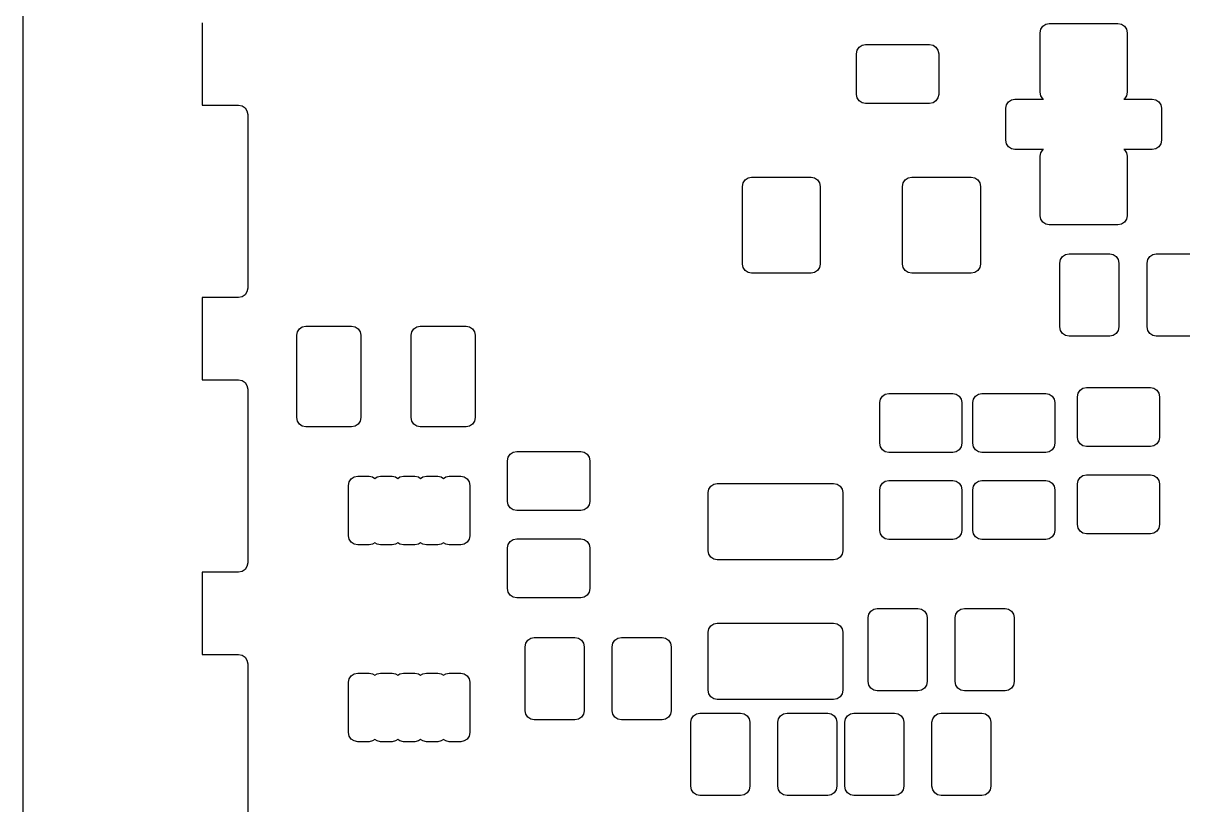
# Model space of a CAD drawing. Extents: x 0 to 2.92, y -0.01 to 4.33.
# Drawn here: x -0.002 to 0.995, y 2.782 to 3.455 of the extents above; entities that cross this region are included whole.
import ezdxf

# ---------------------------------------------------------------- set-up
doc = ezdxf.new("R2010")
doc.units = 0
doc.header["$MEASUREMENT"] = 0
doc.layers.add('BLACK', color=7, linetype='CONTINUOUS')

msp = doc.modelspace()

# ---------------------------------------------------------------- linework, layer by layer
at = {"layer": 'BLACK', "linetype": 'CONTINUOUS'}
for p, q in [((-0.001969, -0.009094), (-0.001969, 4.33091)), ((0.151969, 3.455), (0.151969, 3.38413)), ((0.873198, 3.44951), (0.874905, 3.45206)), ((0.874905, 3.45206), (0.877459, 3.45377)), ((0.877459, 3.45377), (0.880472, 3.45437)), ((0.880472, 3.45437), (0.939528, 3.45437)), ((0.939528, 3.45437), (0.942541, 3.45377)), ((0.942541, 3.45377), (0.945095, 3.45206)), ((0.945095, 3.45206), (0.946802, 3.44951)), ((0.872598, 3.4465), (0.873198, 3.44951)), ((0.872598, 3.39531), (0.872598, 3.4465)), ((0.946802, 3.44951), (0.947402, 3.4465)), ((0.947402, 3.4465), (0.947402, 3.39531)), ((0.714626, 3.42841), (0.715225, 3.43142)), ((0.715225, 3.43142), (0.716932, 3.43397)), ((0.716932, 3.43397), (0.719487, 3.43568)), ((0.719487, 3.43568), (0.7225, 3.43628)), ((0.7225, 3.43628), (0.7775, 3.43628)), ((0.7775, 3.43628), (0.780513, 3.43568)), ((0.780513, 3.43568), (0.783068, 3.43397)), ((0.783068, 3.43397), (0.784775, 3.43142)), ((0.784775, 3.43142), (0.785374, 3.42841)), ((0.714626, 3.39341), (0.714626, 3.42841)), ((0.785374, 3.42841), (0.785374, 3.39341)), ((0.715225, 3.39039), (0.714626, 3.39341)), ((0.785374, 3.39341), (0.784775, 3.39039)), ((0.873198, 3.3923), (0.872598, 3.39531)), ((0.874905, 3.38975), (0.873198, 3.3923)), ((0.946802, 3.3923), (0.945095, 3.38975)), ((0.947402, 3.39531), (0.946802, 3.3923)), ((0.151969, 3.38413), (0.183228, 3.38413)), ((0.183228, 3.38413), (0.186242, 3.38353)), ((0.186242, 3.38353), (0.188796, 3.38183)), ((0.188796, 3.38183), (0.190503, 3.37927)), ((0.716932, 3.38784), (0.715225, 3.39039)), ((0.719487, 3.38613), (0.716932, 3.38784)), ((0.7225, 3.38553), (0.719487, 3.38613)), ((0.7775, 3.38553), (0.7225, 3.38553)), ((0.780513, 3.38613), (0.7775, 3.38553)), ((0.783068, 3.38784), (0.780513, 3.38613)), ((0.784775, 3.39039), (0.783068, 3.38784)), ((0.843071, 3.38154), (0.84367, 3.38455)), ((0.843071, 3.35398), (0.843071, 3.38154)), ((0.84367, 3.38455), (0.845377, 3.3871)), ((0.845377, 3.3871), (0.847932, 3.38881)), ((0.847932, 3.38881), (0.850945, 3.38941)), ((0.850945, 3.38941), (0.87541, 3.38941)), ((0.87541, 3.38941), (0.874905, 3.38975)), ((0.945095, 3.38975), (0.94459, 3.38941)), ((0.94459, 3.38941), (0.969055, 3.38941)), ((0.969055, 3.38941), (0.972068, 3.38881)), ((0.972068, 3.38881), (0.974623, 3.3871)), ((0.974623, 3.3871), (0.97633, 3.38455)), ((0.97633, 3.38455), (0.976929, 3.38154)), ((0.976929, 3.38154), (0.976929, 3.35398)), ((0.190503, 3.37927), (0.191102, 3.37626)), ((0.191102, 3.37626), (0.191102, 3.22665)), ((0.84367, 3.35096), (0.843071, 3.35398)), ((0.845377, 3.34841), (0.84367, 3.35096)), ((0.97633, 3.35096), (0.974623, 3.34841)), ((0.976929, 3.35398), (0.97633, 3.35096)), ((0.847932, 3.3467), (0.845377, 3.34841)), ((0.850945, 3.3461), (0.847932, 3.3467)), ((0.87541, 3.3461), (0.850945, 3.3461)), ((0.872598, 3.3402), (0.873198, 3.34321)), ((0.873198, 3.34321), (0.874905, 3.34576)), ((0.874905, 3.34576), (0.87541, 3.3461)), ((0.969055, 3.3461), (0.94459, 3.3461)), ((0.94459, 3.3461), (0.945095, 3.34576)), ((0.945095, 3.34576), (0.946802, 3.34321)), ((0.946802, 3.34321), (0.947402, 3.3402)), ((0.972068, 3.3467), (0.969055, 3.3461)), ((0.974623, 3.34841), (0.972068, 3.3467)), ((0.872598, 3.28902), (0.872598, 3.3402)), ((0.947402, 3.3402), (0.947402, 3.28902)), ((0.618842, 3.31994), (0.621396, 3.32164)), ((0.621396, 3.32164), (0.624409, 3.32224)), ((0.624409, 3.32224), (0.675591, 3.32224)), ((0.675591, 3.32224), (0.678604, 3.32164)), ((0.678604, 3.32164), (0.681158, 3.31994)), ((0.756637, 3.31994), (0.759191, 3.32164)), ((0.759191, 3.32164), (0.762205, 3.32224)), ((0.762205, 3.32224), (0.813386, 3.32224)), ((0.813386, 3.32224), (0.816399, 3.32164)), ((0.816399, 3.32164), (0.818954, 3.31994)), ((0.616535, 3.31437), (0.617135, 3.31738)), ((0.616535, 3.24744), (0.616535, 3.31437)), ((0.617135, 3.31738), (0.618842, 3.31994)), ((0.681158, 3.31994), (0.682865, 3.31738)), ((0.682865, 3.31738), (0.683465, 3.31437)), ((0.683465, 3.31437), (0.683465, 3.24744)), ((0.754331, 3.31437), (0.75493, 3.31738)), ((0.754331, 3.24744), (0.754331, 3.31437)), ((0.75493, 3.31738), (0.756637, 3.31994)), ((0.818954, 3.31994), (0.82066, 3.31738)), ((0.82066, 3.31738), (0.82126, 3.31437)), ((0.82126, 3.31437), (0.82126, 3.24744)), ((0.873198, 3.286), (0.872598, 3.28902)), ((0.874905, 3.28345), (0.873198, 3.286)), ((0.877459, 3.28174), (0.874905, 3.28345)), ((0.880472, 3.28114), (0.877459, 3.28174)), ((0.939528, 3.28114), (0.880472, 3.28114)), ((0.942541, 3.28174), (0.939528, 3.28114)), ((0.945095, 3.28345), (0.942541, 3.28174)), ((0.946802, 3.286), (0.945095, 3.28345)), ((0.947402, 3.28902), (0.946802, 3.286)), ((0.889626, 3.24841), (0.890225, 3.25142)), ((0.890225, 3.25142), (0.891932, 3.25397)), ((0.891932, 3.25397), (0.894487, 3.25568)), ((0.894487, 3.25568), (0.8975, 3.25628)), ((0.8975, 3.25628), (0.9325, 3.25628)), ((0.9325, 3.25628), (0.935513, 3.25568)), ((0.935513, 3.25568), (0.938068, 3.25397)), ((0.938068, 3.25397), (0.939775, 3.25142)), ((0.939775, 3.25142), (0.940374, 3.24841)), ((0.964626, 3.24841), (0.965225, 3.25142)), ((0.965225, 3.25142), (0.966932, 3.25397)), ((0.966932, 3.25397), (0.969487, 3.25568)), ((0.969487, 3.25568), (0.9725, 3.25628)), ((0.9725, 3.25628), (1.0075, 3.25628)), ((0.617135, 3.24443), (0.616535, 3.24744)), ((0.618842, 3.24187), (0.617135, 3.24443)), ((0.621396, 3.24017), (0.618842, 3.24187)), ((0.681158, 3.24187), (0.678604, 3.24017)), ((0.682865, 3.24443), (0.681158, 3.24187)), ((0.683465, 3.24744), (0.682865, 3.24443)), ((0.75493, 3.24443), (0.754331, 3.24744)), ((0.756637, 3.24187), (0.75493, 3.24443)), ((0.759191, 3.24017), (0.756637, 3.24187)), ((0.818954, 3.24187), (0.816399, 3.24017)), ((0.82066, 3.24443), (0.818954, 3.24187)), ((0.82126, 3.24744), (0.82066, 3.24443)), ((0.889626, 3.19341), (0.889626, 3.24841)), ((0.940374, 3.24841), (0.940374, 3.19341)), ((0.964626, 3.19341), (0.964626, 3.24841)), ((0.624409, 3.23957), (0.621396, 3.24017)), ((0.675591, 3.23957), (0.624409, 3.23957)), ((0.678604, 3.24017), (0.675591, 3.23957)), ((0.762205, 3.23957), (0.759191, 3.24017)), ((0.813386, 3.23957), (0.762205, 3.23957)), ((0.816399, 3.24017), (0.813386, 3.23957)), ((0.190503, 3.22364), (0.188796, 3.22109)), ((0.191102, 3.22665), (0.190503, 3.22364)), ((0.183228, 3.21878), (0.151969, 3.21878)), ((0.151969, 3.21878), (0.151969, 3.14791)), ((0.186242, 3.21938), (0.183228, 3.21878)), ((0.188796, 3.22109), (0.186242, 3.21938)), ((0.233828, 3.18935), (0.235535, 3.19191)), ((0.235535, 3.19191), (0.238089, 3.19361)), ((0.238089, 3.19361), (0.241102, 3.19421)), ((0.241102, 3.19421), (0.280472, 3.19421)), ((0.280472, 3.19421), (0.283486, 3.19361)), ((0.283486, 3.19361), (0.28604, 3.19191)), ((0.28604, 3.19191), (0.287747, 3.18935)), ((0.332253, 3.18935), (0.33396, 3.19191)), ((0.33396, 3.19191), (0.336514, 3.19361)), ((0.336514, 3.19361), (0.339528, 3.19421)), ((0.339528, 3.19421), (0.378898, 3.19421)), ((0.378898, 3.19421), (0.381911, 3.19361)), ((0.381911, 3.19361), (0.384465, 3.19191)), ((0.384465, 3.19191), (0.386172, 3.18935)), ((0.890225, 3.19039), (0.889626, 3.19341)), ((0.940374, 3.19341), (0.939775, 3.19039)), ((0.965225, 3.19039), (0.964626, 3.19341)), ((0.233228, 3.18634), (0.233828, 3.18935)), ((0.233228, 3.11547), (0.233228, 3.18634)), ((0.287747, 3.18935), (0.288346, 3.18634)), ((0.288346, 3.18634), (0.288346, 3.11547)), ((0.331654, 3.18634), (0.332253, 3.18935)), ((0.331654, 3.11547), (0.331654, 3.18634)), ((0.386172, 3.18935), (0.386772, 3.18634)), ((0.386772, 3.18634), (0.386772, 3.11547)), ((0.891932, 3.18784), (0.890225, 3.19039)), ((0.894487, 3.18613), (0.891932, 3.18784)), ((0.8975, 3.18553), (0.894487, 3.18613)), ((0.9325, 3.18553), (0.8975, 3.18553)), ((0.935513, 3.18613), (0.9325, 3.18553)), ((0.938068, 3.18784), (0.935513, 3.18613)), ((0.939775, 3.19039), (0.938068, 3.18784)), ((0.966932, 3.18784), (0.965225, 3.19039)), ((0.969487, 3.18613), (0.966932, 3.18784)), ((0.9725, 3.18553), (0.969487, 3.18613)), ((1.0075, 3.18553), (0.9725, 3.18553)), ((0.151969, 3.14791), (0.183228, 3.14791)), ((0.183228, 3.14791), (0.186242, 3.14731)), ((0.186242, 3.14731), (0.188796, 3.14561)), ((0.188796, 3.14561), (0.190503, 3.14305)), ((0.190503, 3.14305), (0.191102, 3.14004)), ((0.191102, 3.14004), (0.191102, 2.99043)), ((0.735225, 3.13142), (0.736932, 3.13397)), ((0.736932, 3.13397), (0.739487, 3.13568)), ((0.739487, 3.13568), (0.7425, 3.13628)), ((0.7425, 3.13628), (0.7975, 3.13628)), ((0.7975, 3.13628), (0.800513, 3.13568)), ((0.800513, 3.13568), (0.803068, 3.13397)), ((0.803068, 3.13397), (0.804775, 3.13142)), ((0.815225, 3.13142), (0.816932, 3.13397)), ((0.816932, 3.13397), (0.819487, 3.13568)), ((0.819487, 3.13568), (0.8225, 3.13628)), ((0.8225, 3.13628), (0.8775, 3.13628)), ((0.8775, 3.13628), (0.880513, 3.13568)), ((0.880513, 3.13568), (0.883068, 3.13397)), ((0.883068, 3.13397), (0.884775, 3.13142)), ((0.904626, 3.13341), (0.905225, 3.13642)), ((0.904626, 3.09841), (0.904626, 3.13341)), ((0.905225, 3.13642), (0.906932, 3.13897)), ((0.906932, 3.13897), (0.909487, 3.14068)), ((0.909487, 3.14068), (0.9125, 3.14128)), ((0.9125, 3.14128), (0.9675, 3.14128)), ((0.9675, 3.14128), (0.970513, 3.14068)), ((0.970513, 3.14068), (0.973068, 3.13897)), ((0.973068, 3.13897), (0.974775, 3.13642)), ((0.974775, 3.13642), (0.975374, 3.13341)), ((0.975374, 3.13341), (0.975374, 3.09841)), ((0.734626, 3.12841), (0.735225, 3.13142)), ((0.734626, 3.09341), (0.734626, 3.12841)), ((0.804775, 3.13142), (0.805374, 3.12841)), ((0.805374, 3.12841), (0.805374, 3.09341)), ((0.814626, 3.12841), (0.815225, 3.13142)), ((0.814626, 3.09341), (0.814626, 3.12841)), ((0.884775, 3.13142), (0.885374, 3.12841)), ((0.885374, 3.12841), (0.885374, 3.09341)), ((0.233828, 3.11246), (0.233228, 3.11547)), ((0.235535, 3.1099), (0.233828, 3.11246)), ((0.287747, 3.11246), (0.28604, 3.1099)), ((0.288346, 3.11547), (0.287747, 3.11246)), ((0.332253, 3.11246), (0.331654, 3.11547)), ((0.33396, 3.1099), (0.332253, 3.11246)), ((0.386172, 3.11246), (0.384465, 3.1099)), ((0.386772, 3.11547), (0.386172, 3.11246)), ((0.238089, 3.1082), (0.235535, 3.1099)), ((0.241102, 3.1076), (0.238089, 3.1082)), ((0.280472, 3.1076), (0.241102, 3.1076)), ((0.283486, 3.1082), (0.280472, 3.1076)), ((0.28604, 3.1099), (0.283486, 3.1082)), ((0.336514, 3.1082), (0.33396, 3.1099)), ((0.339528, 3.1076), (0.336514, 3.1082)), ((0.378898, 3.1076), (0.339528, 3.1076)), ((0.381911, 3.1082), (0.378898, 3.1076)), ((0.384465, 3.1099), (0.381911, 3.1082)), ((0.735225, 3.09039), (0.734626, 3.09341)), ((0.805374, 3.09341), (0.804775, 3.09039)), ((0.815225, 3.09039), (0.814626, 3.09341)), ((0.885374, 3.09341), (0.884775, 3.09039)), ((0.905225, 3.09539), (0.904626, 3.09841)), ((0.906932, 3.09284), (0.905225, 3.09539)), ((0.909487, 3.09113), (0.906932, 3.09284)), ((0.973068, 3.09284), (0.970513, 3.09113)), ((0.974775, 3.09539), (0.973068, 3.09284)), ((0.975374, 3.09841), (0.974775, 3.09539)), ((0.415225, 3.08142), (0.416932, 3.08397)), ((0.416932, 3.08397), (0.419487, 3.08568)), ((0.419487, 3.08568), (0.4225, 3.08628)), ((0.4225, 3.08628), (0.4775, 3.08628)), ((0.4775, 3.08628), (0.480513, 3.08568)), ((0.480513, 3.08568), (0.483068, 3.08397)), ((0.483068, 3.08397), (0.484775, 3.08142)), ((0.736932, 3.08784), (0.735225, 3.09039)), ((0.739487, 3.08613), (0.736932, 3.08784)), ((0.7425, 3.08553), (0.739487, 3.08613)), ((0.7975, 3.08553), (0.7425, 3.08553)), ((0.800513, 3.08613), (0.7975, 3.08553)), ((0.803068, 3.08784), (0.800513, 3.08613)), ((0.804775, 3.09039), (0.803068, 3.08784)), ((0.816932, 3.08784), (0.815225, 3.09039)), ((0.819487, 3.08613), (0.816932, 3.08784)), ((0.8225, 3.08553), (0.819487, 3.08613)), ((0.8775, 3.08553), (0.8225, 3.08553)), ((0.880513, 3.08613), (0.8775, 3.08553)), ((0.883068, 3.08784), (0.880513, 3.08613)), ((0.884775, 3.09039), (0.883068, 3.08784)), ((0.9125, 3.09053), (0.909487, 3.09113)), ((0.9675, 3.09053), (0.9125, 3.09053)), ((0.970513, 3.09113), (0.9675, 3.09053)), ((0.414626, 3.07841), (0.415225, 3.08142)), ((0.414626, 3.04341), (0.414626, 3.07841)), ((0.484775, 3.08142), (0.485374, 3.07841)), ((0.485374, 3.07841), (0.485374, 3.04341)), ((0.278434, 3.06022), (0.280141, 3.06277)), ((0.280141, 3.06277), (0.282695, 3.06448)), ((0.282695, 3.06448), (0.285709, 3.06508)), ((0.285709, 3.06508), (0.295551, 3.06508)), ((0.295551, 3.06508), (0.298564, 3.06448)), ((0.298564, 3.06448), (0.300472, 3.0632)), ((0.300472, 3.0632), (0.30238, 3.06448)), ((0.30238, 3.06448), (0.305394, 3.06508)), ((0.305394, 3.06508), (0.315236, 3.06508)), ((0.315236, 3.06508), (0.318249, 3.06448)), ((0.318249, 3.06448), (0.320157, 3.0632)), ((0.320157, 3.0632), (0.322065, 3.06448)), ((0.322065, 3.06448), (0.325079, 3.06508)), ((0.325079, 3.06508), (0.334921, 3.06508)), ((0.334921, 3.06508), (0.337935, 3.06448)), ((0.337935, 3.06448), (0.339843, 3.0632)), ((0.339843, 3.0632), (0.341751, 3.06448)), ((0.341751, 3.06448), (0.344764, 3.06508)), ((0.344764, 3.06508), (0.354606, 3.06508)), ((0.354606, 3.06508), (0.35762, 3.06448)), ((0.35762, 3.06448), (0.359528, 3.0632)), ((0.359528, 3.0632), (0.361436, 3.06448)), ((0.361436, 3.06448), (0.364449, 3.06508)), ((0.364449, 3.06508), (0.374291, 3.06508)), ((0.374291, 3.06508), (0.377305, 3.06448)), ((0.377305, 3.06448), (0.379859, 3.06277)), ((0.379859, 3.06277), (0.381566, 3.06022)), ((0.905225, 3.06142), (0.906932, 3.06397)), ((0.906932, 3.06397), (0.909487, 3.06568)), ((0.909487, 3.06568), (0.9125, 3.06628)), ((0.9125, 3.06628), (0.9675, 3.06628)), ((0.9675, 3.06628), (0.970513, 3.06568)), ((0.970513, 3.06568), (0.973068, 3.06397)), ((0.973068, 3.06397), (0.974775, 3.06142)), ((0.277835, 3.0572), (0.278434, 3.06022)), ((0.277835, 3.0139), (0.277835, 3.0572)), ((0.381566, 3.06022), (0.382165, 3.0572)), ((0.382165, 3.0572), (0.382165, 3.0139)), ((0.587126, 3.05091), (0.587725, 3.05392)), ((0.587725, 3.05392), (0.589432, 3.05647)), ((0.589432, 3.05647), (0.591987, 3.05818)), ((0.591987, 3.05818), (0.595, 3.05878)), ((0.595, 3.05878), (0.695, 3.05878)), ((0.695, 3.05878), (0.698013, 3.05818)), ((0.698013, 3.05818), (0.700568, 3.05647)), ((0.700568, 3.05647), (0.702275, 3.05392)), ((0.702275, 3.05392), (0.702874, 3.05091)), ((0.734626, 3.05341), (0.735225, 3.05642)), ((0.734626, 3.01841), (0.734626, 3.05341)), ((0.735225, 3.05642), (0.736932, 3.05897)), ((0.736932, 3.05897), (0.739487, 3.06068)), ((0.739487, 3.06068), (0.7425, 3.06128)), ((0.7425, 3.06128), (0.7975, 3.06128)), ((0.7975, 3.06128), (0.800513, 3.06068)), ((0.800513, 3.06068), (0.803068, 3.05897)), ((0.803068, 3.05897), (0.804775, 3.05642)), ((0.804775, 3.05642), (0.805374, 3.05341)), ((0.805374, 3.05341), (0.805374, 3.01841)), ((0.814626, 3.05341), (0.815225, 3.05642)), ((0.814626, 3.01841), (0.814626, 3.05341)), ((0.815225, 3.05642), (0.816932, 3.05897)), ((0.816932, 3.05897), (0.819487, 3.06068)), ((0.819487, 3.06068), (0.8225, 3.06128)), ((0.8225, 3.06128), (0.8775, 3.06128)), ((0.8775, 3.06128), (0.880513, 3.06068)), ((0.880513, 3.06068), (0.883068, 3.05897)), ((0.883068, 3.05897), (0.884775, 3.05642)), ((0.884775, 3.05642), (0.885374, 3.05341)), ((0.885374, 3.05341), (0.885374, 3.01841)), ((0.904626, 3.05841), (0.905225, 3.06142)), ((0.904626, 3.02341), (0.904626, 3.05841)), ((0.974775, 3.06142), (0.975374, 3.05841)), ((0.975374, 3.05841), (0.975374, 3.02341)), ((0.415225, 3.04039), (0.414626, 3.04341)), ((0.485374, 3.04341), (0.484775, 3.04039)), ((0.587126, 3.00091), (0.587126, 3.05091)), ((0.702874, 3.05091), (0.702874, 3.00091)), ((0.416932, 3.03784), (0.415225, 3.04039)), ((0.419487, 3.03613), (0.416932, 3.03784)), ((0.4225, 3.03553), (0.419487, 3.03613)), ((0.4775, 3.03553), (0.4225, 3.03553)), ((0.480513, 3.03613), (0.4775, 3.03553)), ((0.483068, 3.03784), (0.480513, 3.03613)), ((0.484775, 3.04039), (0.483068, 3.03784)), ((0.905225, 3.02039), (0.904626, 3.02341)), ((0.975374, 3.02341), (0.974775, 3.02039)), ((0.278434, 3.01088), (0.277835, 3.0139)), ((0.382165, 3.0139), (0.381566, 3.01088)), ((0.735225, 3.01539), (0.734626, 3.01841)), ((0.736932, 3.01284), (0.735225, 3.01539)), ((0.739487, 3.01113), (0.736932, 3.01284)), ((0.803068, 3.01284), (0.800513, 3.01113)), ((0.804775, 3.01539), (0.803068, 3.01284)), ((0.805374, 3.01841), (0.804775, 3.01539)), ((0.815225, 3.01539), (0.814626, 3.01841)), ((0.816932, 3.01284), (0.815225, 3.01539)), ((0.819487, 3.01113), (0.816932, 3.01284)), ((0.883068, 3.01284), (0.880513, 3.01113)), ((0.884775, 3.01539), (0.883068, 3.01284)), ((0.885374, 3.01841), (0.884775, 3.01539)), ((0.906932, 3.01784), (0.905225, 3.02039)), ((0.909487, 3.01613), (0.906932, 3.01784)), ((0.9125, 3.01553), (0.909487, 3.01613)), ((0.9675, 3.01553), (0.9125, 3.01553)), ((0.970513, 3.01613), (0.9675, 3.01553)), ((0.973068, 3.01784), (0.970513, 3.01613)), ((0.974775, 3.02039), (0.973068, 3.01784)), ((0.280141, 3.00833), (0.278434, 3.01088)), ((0.282695, 3.00662), (0.280141, 3.00833)), ((0.285709, 3.00602), (0.282695, 3.00662)), ((0.295551, 3.00602), (0.285709, 3.00602)), ((0.298564, 3.00662), (0.295551, 3.00602)), ((0.300472, 3.0079), (0.298564, 3.00662)), ((0.30238, 3.00662), (0.300472, 3.0079)), ((0.305394, 3.00602), (0.30238, 3.00662)), ((0.315236, 3.00602), (0.305394, 3.00602)), ((0.318249, 3.00662), (0.315236, 3.00602)), ((0.320157, 3.0079), (0.318249, 3.00662)), ((0.322065, 3.00662), (0.320157, 3.0079)), ((0.325079, 3.00602), (0.322065, 3.00662)), ((0.334921, 3.00602), (0.325079, 3.00602)), ((0.337935, 3.00662), (0.334921, 3.00602)), ((0.339843, 3.0079), (0.337935, 3.00662)), ((0.341751, 3.00662), (0.339843, 3.0079)), ((0.344764, 3.00602), (0.341751, 3.00662)), ((0.354606, 3.00602), (0.344764, 3.00602)), ((0.35762, 3.00662), (0.354606, 3.00602)), ((0.359528, 3.0079), (0.35762, 3.00662)), ((0.361436, 3.00662), (0.359528, 3.0079)), ((0.364449, 3.00602), (0.361436, 3.00662)), ((0.374291, 3.00602), (0.364449, 3.00602)), ((0.377305, 3.00662), (0.374291, 3.00602)), ((0.379859, 3.00833), (0.377305, 3.00662)), ((0.381566, 3.01088), (0.379859, 3.00833)), ((0.414626, 3.00341), (0.415225, 3.00642)), ((0.414626, 2.96841), (0.414626, 3.00341)), ((0.415225, 3.00642), (0.416932, 3.00897)), ((0.416932, 3.00897), (0.419487, 3.01068)), ((0.419487, 3.01068), (0.4225, 3.01128)), ((0.4225, 3.01128), (0.4775, 3.01128)), ((0.4775, 3.01128), (0.480513, 3.01068)), ((0.480513, 3.01068), (0.483068, 3.00897)), ((0.483068, 3.00897), (0.484775, 3.00642)), ((0.484775, 3.00642), (0.485374, 3.00341)), ((0.485374, 3.00341), (0.485374, 2.96841)), ((0.7425, 3.01053), (0.739487, 3.01113)), ((0.7975, 3.01053), (0.7425, 3.01053)), ((0.800513, 3.01113), (0.7975, 3.01053)), ((0.8225, 3.01053), (0.819487, 3.01113)), ((0.8775, 3.01053), (0.8225, 3.01053)), ((0.880513, 3.01113), (0.8775, 3.01053)), ((0.587725, 2.99789), (0.587126, 3.00091)), ((0.589432, 2.99534), (0.587725, 2.99789)), ((0.591987, 2.99363), (0.589432, 2.99534)), ((0.595, 2.99303), (0.591987, 2.99363)), ((0.695, 2.99303), (0.595, 2.99303)), ((0.698013, 2.99363), (0.695, 2.99303)), ((0.700568, 2.99534), (0.698013, 2.99363)), ((0.702275, 2.99789), (0.700568, 2.99534)), ((0.702874, 3.00091), (0.702275, 2.99789)), ((0.183228, 2.98256), (0.151969, 2.98256)), ((0.151969, 2.98256), (0.151969, 2.91169)), ((0.186242, 2.98316), (0.183228, 2.98256)), ((0.188796, 2.98487), (0.186242, 2.98316)), ((0.190503, 2.98742), (0.188796, 2.98487)), ((0.191102, 2.99043), (0.190503, 2.98742)), ((0.415225, 2.96539), (0.414626, 2.96841)), ((0.416932, 2.96284), (0.415225, 2.96539)), ((0.419487, 2.96113), (0.416932, 2.96284)), ((0.483068, 2.96284), (0.480513, 2.96113)), ((0.484775, 2.96539), (0.483068, 2.96284)), ((0.485374, 2.96841), (0.484775, 2.96539)), ((0.4225, 2.96053), (0.419487, 2.96113)), ((0.4775, 2.96053), (0.4225, 2.96053)), ((0.480513, 2.96113), (0.4775, 2.96053)), ((0.724626, 2.94341), (0.725225, 2.94642)), ((0.724626, 2.88841), (0.724626, 2.94341)), ((0.725225, 2.94642), (0.726932, 2.94897)), ((0.726932, 2.94897), (0.729487, 2.95068)), ((0.729487, 2.95068), (0.7325, 2.95128)), ((0.7325, 2.95128), (0.7675, 2.95128)), ((0.7675, 2.95128), (0.770513, 2.95068)), ((0.770513, 2.95068), (0.773068, 2.94897)), ((0.773068, 2.94897), (0.774775, 2.94642)), ((0.774775, 2.94642), (0.775374, 2.94341)), ((0.775374, 2.94341), (0.775374, 2.88841)), ((0.799626, 2.94341), (0.800225, 2.94642)), ((0.799626, 2.88841), (0.799626, 2.94341)), ((0.800225, 2.94642), (0.801932, 2.94897)), ((0.801932, 2.94897), (0.804487, 2.95068)), ((0.804487, 2.95068), (0.8075, 2.95128)), ((0.8075, 2.95128), (0.8425, 2.95128)), ((0.8425, 2.95128), (0.845513, 2.95068)), ((0.845513, 2.95068), (0.848068, 2.94897)), ((0.848068, 2.94897), (0.849775, 2.94642)), ((0.849775, 2.94642), (0.850374, 2.94341)), ((0.850374, 2.94341), (0.850374, 2.88841)), ((0.587126, 2.93091), (0.587725, 2.93392)), ((0.587725, 2.93392), (0.589432, 2.93647)), ((0.589432, 2.93647), (0.591987, 2.93818)), ((0.591987, 2.93818), (0.595, 2.93878)), ((0.595, 2.93878), (0.695, 2.93878)), ((0.695, 2.93878), (0.698013, 2.93818)), ((0.698013, 2.93818), (0.700568, 2.93647)), ((0.700568, 2.93647), (0.702275, 2.93392)), ((0.702275, 2.93392), (0.702874, 2.93091)), ((0.430225, 2.92142), (0.431932, 2.92397)), ((0.431932, 2.92397), (0.434487, 2.92568)), ((0.434487, 2.92568), (0.4375, 2.92628)), ((0.4375, 2.92628), (0.4725, 2.92628)), ((0.4725, 2.92628), (0.475513, 2.92568)), ((0.475513, 2.92568), (0.478068, 2.92397)), ((0.478068, 2.92397), (0.479775, 2.92142)), ((0.505225, 2.92142), (0.506932, 2.92397)), ((0.506932, 2.92397), (0.509487, 2.92568)), ((0.509487, 2.92568), (0.5125, 2.92628)), ((0.5125, 2.92628), (0.5475, 2.92628)), ((0.5475, 2.92628), (0.550513, 2.92568)), ((0.550513, 2.92568), (0.553068, 2.92397)), ((0.553068, 2.92397), (0.554775, 2.92142)), ((0.587126, 2.88091), (0.587126, 2.93091)), ((0.702874, 2.93091), (0.702874, 2.88091)), ((0.429626, 2.91841), (0.430225, 2.92142)), ((0.429626, 2.86341), (0.429626, 2.91841)), ((0.479775, 2.92142), (0.480374, 2.91841)), ((0.480374, 2.91841), (0.480374, 2.86341)), ((0.504626, 2.91841), (0.505225, 2.92142)), ((0.504626, 2.86341), (0.504626, 2.91841)), ((0.554775, 2.92142), (0.555374, 2.91841)), ((0.555374, 2.91841), (0.555374, 2.86341)), ((0.151969, 2.91169), (0.183228, 2.91169)), ((0.183228, 2.91169), (0.186242, 2.91109)), ((0.186242, 2.91109), (0.188796, 2.90939)), ((0.188796, 2.90939), (0.190503, 2.90683)), ((0.190503, 2.90683), (0.191102, 2.90382)), ((0.191102, 2.90382), (0.191102, 2.75421)), ((0.278434, 2.89093), (0.280141, 2.89348)), ((0.280141, 2.89348), (0.282695, 2.89519)), ((0.282695, 2.89519), (0.285709, 2.89579)), ((0.285709, 2.89579), (0.295551, 2.89579)), ((0.295551, 2.89579), (0.298564, 2.89519)), ((0.298564, 2.89519), (0.300472, 2.89391)), ((0.300472, 2.89391), (0.30238, 2.89519)), ((0.30238, 2.89519), (0.305394, 2.89579)), ((0.305394, 2.89579), (0.315236, 2.89579)), ((0.315236, 2.89579), (0.318249, 2.89519)), ((0.318249, 2.89519), (0.320157, 2.89391)), ((0.320157, 2.89391), (0.322065, 2.89519)), ((0.322065, 2.89519), (0.325079, 2.89579)), ((0.325079, 2.89579), (0.334921, 2.89579)), ((0.334921, 2.89579), (0.337935, 2.89519)), ((0.337935, 2.89519), (0.339843, 2.89391)), ((0.339843, 2.89391), (0.341751, 2.89519)), ((0.341751, 2.89519), (0.344764, 2.89579)), ((0.344764, 2.89579), (0.354606, 2.89579)), ((0.354606, 2.89579), (0.35762, 2.89519)), ((0.35762, 2.89519), (0.359528, 2.89391)), ((0.359528, 2.89391), (0.361436, 2.89519)), ((0.361436, 2.89519), (0.364449, 2.89579)), ((0.364449, 2.89579), (0.374291, 2.89579)), ((0.374291, 2.89579), (0.377305, 2.89519)), ((0.377305, 2.89519), (0.379859, 2.89348)), ((0.379859, 2.89348), (0.381566, 2.89093)), ((0.277835, 2.88791), (0.278434, 2.89093)), ((0.277835, 2.84461), (0.277835, 2.88791)), ((0.381566, 2.89093), (0.382165, 2.88791)), ((0.382165, 2.88791), (0.382165, 2.84461)), ((0.725225, 2.88539), (0.724626, 2.88841)), ((0.726932, 2.88284), (0.725225, 2.88539)), ((0.729487, 2.88113), (0.726932, 2.88284)), ((0.773068, 2.88284), (0.770513, 2.88113)), ((0.774775, 2.88539), (0.773068, 2.88284)), ((0.775374, 2.88841), (0.774775, 2.88539)), ((0.800225, 2.88539), (0.799626, 2.88841)), ((0.801932, 2.88284), (0.800225, 2.88539)), ((0.804487, 2.88113), (0.801932, 2.88284)), ((0.848068, 2.88284), (0.845513, 2.88113)), ((0.849775, 2.88539), (0.848068, 2.88284)), ((0.850374, 2.88841), (0.849775, 2.88539)), ((0.587725, 2.87789), (0.587126, 2.88091)), ((0.589432, 2.87534), (0.587725, 2.87789)), ((0.591987, 2.87363), (0.589432, 2.87534)), ((0.595, 2.87303), (0.591987, 2.87363)), ((0.695, 2.87303), (0.595, 2.87303)), ((0.698013, 2.87363), (0.695, 2.87303)), ((0.700568, 2.87534), (0.698013, 2.87363)), ((0.702275, 2.87789), (0.700568, 2.87534)), ((0.702874, 2.88091), (0.702275, 2.87789)), ((0.7325, 2.88053), (0.729487, 2.88113)), ((0.7675, 2.88053), (0.7325, 2.88053)), ((0.770513, 2.88113), (0.7675, 2.88053)), ((0.8075, 2.88053), (0.804487, 2.88113)), ((0.8425, 2.88053), (0.8075, 2.88053)), ((0.845513, 2.88113), (0.8425, 2.88053)), ((0.430225, 2.86039), (0.429626, 2.86341)), ((0.480374, 2.86341), (0.479775, 2.86039)), ((0.505225, 2.86039), (0.504626, 2.86341)), ((0.555374, 2.86341), (0.554775, 2.86039)), ((0.431932, 2.85784), (0.430225, 2.86039)), ((0.434487, 2.85613), (0.431932, 2.85784)), ((0.4375, 2.85553), (0.434487, 2.85613)), ((0.4725, 2.85553), (0.4375, 2.85553)), ((0.475513, 2.85613), (0.4725, 2.85553)), ((0.478068, 2.85784), (0.475513, 2.85613)), ((0.479775, 2.86039), (0.478068, 2.85784)), ((0.506932, 2.85784), (0.505225, 2.86039)), ((0.509487, 2.85613), (0.506932, 2.85784)), ((0.5125, 2.85553), (0.509487, 2.85613)), ((0.5475, 2.85553), (0.5125, 2.85553)), ((0.550513, 2.85613), (0.5475, 2.85553)), ((0.553068, 2.85784), (0.550513, 2.85613)), ((0.554775, 2.86039), (0.553068, 2.85784)), ((0.572126, 2.85341), (0.572725, 2.85642)), ((0.572126, 2.79841), (0.572126, 2.85341)), ((0.572725, 2.85642), (0.574432, 2.85897)), ((0.574432, 2.85897), (0.576987, 2.86068)), ((0.576987, 2.86068), (0.58, 2.86128)), ((0.58, 2.86128), (0.615, 2.86128)), ((0.615, 2.86128), (0.618013, 2.86068)), ((0.618013, 2.86068), (0.620568, 2.85897)), ((0.620568, 2.85897), (0.622275, 2.85642)), ((0.622275, 2.85642), (0.622874, 2.85341)), ((0.622874, 2.85341), (0.622874, 2.79841)), ((0.647126, 2.85341), (0.647725, 2.85642)), ((0.647126, 2.79841), (0.647126, 2.85341)), ((0.647725, 2.85642), (0.649432, 2.85897)), ((0.649432, 2.85897), (0.651987, 2.86068)), ((0.651987, 2.86068), (0.655, 2.86128)), ((0.655, 2.86128), (0.69, 2.86128)), ((0.69, 2.86128), (0.693013, 2.86068)), ((0.693013, 2.86068), (0.695568, 2.85897)), ((0.695568, 2.85897), (0.697275, 2.85642)), ((0.697275, 2.85642), (0.697874, 2.85341)), ((0.697874, 2.85341), (0.697874, 2.79841)), ((0.704626, 2.85341), (0.705225, 2.85642)), ((0.704626, 2.79841), (0.704626, 2.85341)), ((0.705225, 2.85642), (0.706932, 2.85897)), ((0.706932, 2.85897), (0.709487, 2.86068)), ((0.709487, 2.86068), (0.7125, 2.86128)), ((0.7125, 2.86128), (0.7475, 2.86128)), ((0.7475, 2.86128), (0.750513, 2.86068)), ((0.750513, 2.86068), (0.753068, 2.85897)), ((0.753068, 2.85897), (0.754775, 2.85642)), ((0.754775, 2.85642), (0.755374, 2.85341)), ((0.755374, 2.85341), (0.755374, 2.79841)), ((0.779626, 2.85341), (0.780225, 2.85642)), ((0.779626, 2.79841), (0.779626, 2.85341)), ((0.780225, 2.85642), (0.781932, 2.85897)), ((0.781932, 2.85897), (0.784487, 2.86068)), ((0.784487, 2.86068), (0.7875, 2.86128)), ((0.7875, 2.86128), (0.8225, 2.86128)), ((0.8225, 2.86128), (0.825513, 2.86068)), ((0.825513, 2.86068), (0.828068, 2.85897)), ((0.828068, 2.85897), (0.829775, 2.85642)), ((0.829775, 2.85642), (0.830374, 2.85341)), ((0.830374, 2.85341), (0.830374, 2.79841)), ((0.278434, 2.84159), (0.277835, 2.84461)), ((0.382165, 2.84461), (0.381566, 2.84159)), ((0.280141, 2.83904), (0.278434, 2.84159)), ((0.282695, 2.83733), (0.280141, 2.83904)), ((0.285709, 2.83673), (0.282695, 2.83733)), ((0.295551, 2.83673), (0.285709, 2.83673)), ((0.298564, 2.83733), (0.295551, 2.83673)), ((0.300472, 2.83861), (0.298564, 2.83733)), ((0.30238, 2.83733), (0.300472, 2.83861)), ((0.305394, 2.83673), (0.30238, 2.83733)), ((0.315236, 2.83673), (0.305394, 2.83673)), ((0.318249, 2.83733), (0.315236, 2.83673)), ((0.320157, 2.83861), (0.318249, 2.83733)), ((0.322065, 2.83733), (0.320157, 2.83861)), ((0.325079, 2.83673), (0.322065, 2.83733)), ((0.334921, 2.83673), (0.325079, 2.83673)), ((0.337935, 2.83733), (0.334921, 2.83673)), ((0.339843, 2.83861), (0.337935, 2.83733)), ((0.341751, 2.83733), (0.339843, 2.83861)), ((0.344764, 2.83673), (0.341751, 2.83733)), ((0.354606, 2.83673), (0.344764, 2.83673)), ((0.35762, 2.83733), (0.354606, 2.83673)), ((0.359528, 2.83861), (0.35762, 2.83733)), ((0.361436, 2.83733), (0.359528, 2.83861)), ((0.364449, 2.83673), (0.361436, 2.83733)), ((0.374291, 2.83673), (0.364449, 2.83673)), ((0.377305, 2.83733), (0.374291, 2.83673)), ((0.379859, 2.83904), (0.377305, 2.83733)), ((0.381566, 2.84159), (0.379859, 2.83904)), ((0.572725, 2.79539), (0.572126, 2.79841)), ((0.574432, 2.79284), (0.572725, 2.79539)), ((0.576987, 2.79113), (0.574432, 2.79284)), ((0.620568, 2.79284), (0.618013, 2.79113)), ((0.622275, 2.79539), (0.620568, 2.79284)), ((0.622874, 2.79841), (0.622275, 2.79539)), ((0.647725, 2.79539), (0.647126, 2.79841)), ((0.649432, 2.79284), (0.647725, 2.79539)), ((0.651987, 2.79113), (0.649432, 2.79284)), ((0.695568, 2.79284), (0.693013, 2.79113)), ((0.697275, 2.79539), (0.695568, 2.79284)), ((0.697874, 2.79841), (0.697275, 2.79539)), ((0.705225, 2.79539), (0.704626, 2.79841)), ((0.706932, 2.79284), (0.705225, 2.79539)), ((0.709487, 2.79113), (0.706932, 2.79284)), ((0.753068, 2.79284), (0.750513, 2.79113)), ((0.754775, 2.79539), (0.753068, 2.79284)), ((0.755374, 2.79841), (0.754775, 2.79539)), ((0.780225, 2.79539), (0.779626, 2.79841)), ((0.781932, 2.79284), (0.780225, 2.79539)), ((0.784487, 2.79113), (0.781932, 2.79284)), ((0.828068, 2.79284), (0.825513, 2.79113)), ((0.829775, 2.79539), (0.828068, 2.79284)), ((0.830374, 2.79841), (0.829775, 2.79539)), ((0.58, 2.79053), (0.576987, 2.79113)), ((0.615, 2.79053), (0.58, 2.79053)), ((0.618013, 2.79113), (0.615, 2.79053)), ((0.655, 2.79053), (0.651987, 2.79113)), ((0.69, 2.79053), (0.655, 2.79053)), ((0.693013, 2.79113), (0.69, 2.79053)), ((0.7125, 2.79053), (0.709487, 2.79113)), ((0.7475, 2.79053), (0.7125, 2.79053)), ((0.750513, 2.79113), (0.7475, 2.79053)), ((0.7875, 2.79053), (0.784487, 2.79113)), ((0.8225, 2.79053), (0.7875, 2.79053)), ((0.825513, 2.79113), (0.8225, 2.79053))]:
    msp.add_line(p, q, dxfattribs=at)

doc.saveas('drawing.dxf')
